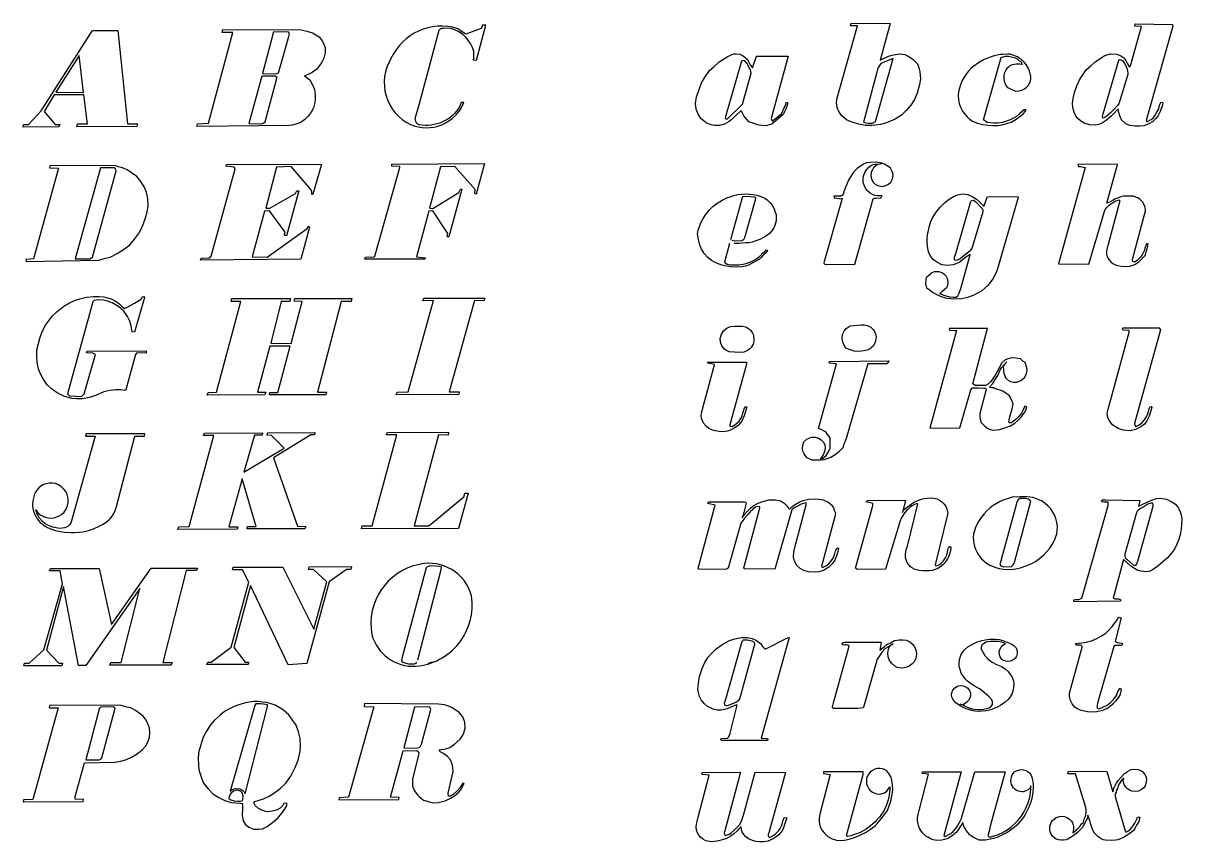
# Model space of a CAD drawing. Header units: millimetres. Extents: x 184 to 284, y 147 to 201.
# Drawn here: x 184.05 to 225.9, y 169.55 to 199.1 of the extents above; entities that cross this region are included whole.
import ezdxf

# ---------------------------------------------------------------- set-up
doc = ezdxf.new("R2010")
doc.units = ezdxf.units.MM
doc.layers.add('LETTERE', color=7, linetype='Continuous')

msp = doc.modelspace()

# ---------------------------------------------------------------- linework, layer by layer
at = {"layer": 'LETTERE'}
for points in [[(186.566, 198.844), (187.469, 198.835), (187.813, 195.467), (188.173, 195.465), (188.151, 195.37), (185.992, 195.359), (186.015, 195.466), (186.368, 195.468), (186.245, 196.519), (185.17, 196.52), (184.809, 195.921), (185.209, 195.449), (185.37, 195.448), (185.34, 195.357), (184.048, 195.355), (184.057, 195.446), (184.236, 195.449), (184.698, 195.94), (186.548, 198.843)], [(191.264, 198.877), (194.095, 198.864), (194.301, 198.817), (194.499, 198.75), (194.621, 198.685), (194.737, 198.606), (194.854, 198.472), (194.897, 198.381), (194.954, 198.209), (194.962, 198.034), (194.911, 197.835), (194.841, 197.696), (194.758, 197.572), (194.658, 197.449), (194.487, 197.329), (194.343, 197.246), (194.215, 197.201), (194.29, 197.146), (194.398, 197.054), (194.497, 196.873), (194.574, 196.706), (194.599, 196.515), (194.599, 196.339), (194.575, 196.189), (194.531, 196.047), (194.457, 195.896), (194.343, 195.751), (194.217, 195.624), (194.136, 195.568), (194.079, 195.514), (193.897, 195.461), (193.771, 195.427), (193.652, 195.408), (190.32, 195.375), (190.348, 195.474), (190.74, 195.49), (191.617, 198.768), (191.235, 198.77), (191.264, 198.877)], [(198.357, 195.436), (198.27, 195.48), (198.234, 195.552), (198.214, 195.668), (198.364, 196.2), (199.075, 198.857), (199.131, 198.912), (199.228, 198.921)], [(213.962, 199.102), (215.372, 199.091), (215.011, 197.763), (215.15, 197.837), (215.342, 197.925), (215.492, 197.965), (215.707, 197.992), (215.901, 197.975), (216.016, 197.91), (216.184, 197.809), (216.358, 197.633), (216.411, 197.45), (216.444, 197.343), (216.459, 197.094), (216.425, 196.891), (216.337, 196.578), (216.242, 196.343), (216.11, 196.147), (215.942, 195.946), (215.775, 195.787), (215.552, 195.639), (215.232, 195.5), (215.014, 195.442), (214.71, 195.406), (214.474, 195.412), (214.233, 195.461), (213.987, 195.533), (213.785, 195.619), (213.606, 195.773), (213.502, 195.936), (213.457, 196.06), (213.432, 196.231), (213.445, 196.362), (214.19, 199.005)], [(214.19, 199.005), (213.929, 199.008), (213.963, 199.104)], [(224.205, 199.001), (224.22, 199.082), (225.57, 199.057), (225.572, 198.994), (224.616, 195.586), (224.663, 195.555), (224.79, 195.626), (224.872, 195.673), (224.945, 195.778), (224.992, 195.871), (225.071, 196.007), (225.091, 196.145), (225.129, 196.213), (225.142, 196.257), (225.212, 196.234), (225.207, 196.147), (225.12, 195.92), (225.034, 195.748), (224.963, 195.66), (224.838, 195.543), (224.708, 195.467), (224.529, 195.403), (224.388, 195.381), (224.22, 195.38), (224.028, 195.415), (223.874, 195.474), (223.727, 195.619), (223.659, 195.756), (223.615, 195.92), (223.597, 195.994), (223.573, 195.984), (223.446, 195.846), (223.346, 195.744), (223.178, 195.602), (223.069, 195.526), (222.937, 195.458), (222.801, 195.425), (222.565, 195.43), (222.372, 195.495), (222.241, 195.578), (222.146, 195.666), (222.073, 195.745), (222.012, 195.894), (221.969, 196.061), (221.952, 196.22), (221.975, 196.386), (222.023, 196.603), (222.107, 196.837), (222.21, 197.056), (222.324, 197.238), (222.45, 197.422), (222.623, 197.58), (222.758, 197.693), (222.915, 197.803), (223.125, 197.931), (223.322, 197.993), (223.55, 197.991), (223.698, 197.924), (223.803, 197.848), (223.88, 197.755), (223.937, 197.638), (224.011, 197.51), (224.053, 197.56), (224.444, 198.986), (224.205, 199.001), (224.205, 199.001)], [(193.085, 198.786), (192.699, 197.282), (193.199, 197.28), (193.243, 197.295), (193.268, 197.315), (193.663, 198.71), (193.644, 198.765), (193.612, 198.786), (193.09, 198.785)], [(210.536, 197.909), (211.684, 197.911), (211.073, 195.666), (211.106, 195.563), (211.446, 195.833), (211.599, 196.177), (211.608, 196.238), (211.655, 196.238), (211.662, 196.179), (211.599, 195.999), (211.501, 195.801), (211.096, 195.453), (211.055, 195.45), (210.876, 195.402), (210.617, 195.416), (210.261, 195.546), (210.077, 195.759), (209.989, 195.952), (209.779, 195.753), (209.671, 195.65), (209.555, 195.55), (209.386, 195.459), (209.206, 195.414), (209.024, 195.411), (208.9, 195.434), (208.726, 195.505), (208.54, 195.649), (208.426, 195.814), (208.358, 195.999), (208.332, 196.2), (208.375, 196.44), (208.451, 196.679), (208.555, 196.951), (208.682, 197.172), (208.842, 197.396), (208.999, 197.533), (209.191, 197.704), (209.476, 197.885), (209.6, 197.953), (209.715, 198.001), (209.809, 197.994), (209.937, 197.984), (210.033, 197.937), (210.113, 197.873), (210.197, 197.807), (210.255, 197.724), (210.315, 197.596), (210.388, 197.487), (210.536, 197.909)], [(220.134, 197.608), (220.131, 197.61), (220.054, 197.623), (219.92, 197.626), (219.847, 197.617), (219.77, 197.6), (219.687, 197.565), (219.637, 197.521), (219.584, 197.47), (219.553, 197.428), (219.516, 197.362), (219.487, 197.285), (219.471, 197.21), (219.467, 197.121), (219.482, 197.013), (219.504, 196.946), (219.55, 196.858), (219.608, 196.785), (219.692, 196.741), (219.79, 196.694), (219.9, 196.655), (220.011, 196.657), (220.119, 196.69), (220.225, 196.728), (220.288, 196.79), (220.35, 196.853), (220.403, 196.937), (220.431, 197.017), (220.443, 197.107), (220.443, 197.194), (220.424, 197.278), (220.394, 197.375), (220.361, 197.472), (220.277, 197.607), (220.204, 197.691), (220.126, 197.78), (220.044, 197.829), (219.962, 197.886), (219.829, 197.935), (219.707, 197.986), (219.605, 197.987), (219.44, 197.977), (219.352, 197.97), (219.228, 197.949), (219.123, 197.924), (219.011, 197.89), (218.88, 197.842), (218.739, 197.777), (218.619, 197.711), (218.519, 197.647), (218.385, 197.554), (218.284, 197.47), (218.187, 197.357), (218.109, 197.261), (218.035, 197.15), (217.96, 197.011), (217.903, 196.873), (217.866, 196.755), (217.836, 196.621), (217.823, 196.488), (217.841, 196.349), (217.865, 196.208), (217.909, 196.073), (217.984, 195.924), (218.058, 195.818), (218.146, 195.721), (218.236, 195.643), (218.368, 195.558), (218.527, 195.488), (218.717, 195.442), (218.899, 195.42), (219.06, 195.407), (219.255, 195.414), (219.401, 195.434), (219.581, 195.478), (219.735, 195.533), (219.915, 195.638), (220.082, 195.756), (220.182, 195.845), (220.243, 195.916), (220.281, 195.975), (220.209, 195.98), (220.131, 195.91), (220.044, 195.827), (219.929, 195.737), (219.842, 195.681), (219.705, 195.61), (219.538, 195.549), (219.41, 195.518), (219.327, 195.505), (219.241, 195.496), (219.124, 195.494), (218.984, 195.505), (218.87, 195.517), (218.74, 195.618), (219.382, 197.861), (219.451, 197.888), (219.517, 197.918), (219.645, 197.909), (219.738, 197.892)], [(185.227, 196.61), (186.232, 196.607), (186.073, 197.935), (185.227, 196.61)], [(200.303, 197.776), (200.325, 197.827)], [(209.998, 197.733), (209.411, 195.681), (209.433, 195.65), (209.483, 195.638), (210.034, 196.176), (210.341, 197.298), (210.317, 197.418), (210.267, 197.511), (210.197, 197.651), (210.118, 197.739), (210.065, 197.762), (209.998, 197.733)], [(215.475, 197.832), (215.029, 197.645), (214.918, 197.48), (214.886, 197.334), (214.407, 195.526), (214.488, 195.505), (214.585, 195.497), (214.726, 195.492), (214.84, 195.552), (215.475, 197.832)], [(219.738, 197.892), (219.853, 197.86), (219.955, 197.812), (220.016, 197.754), (220.089, 197.716), (220.12, 197.643), (220.134, 197.608)], [(223.62, 197.759), (223.652, 197.794), (223.755, 197.759), (223.822, 197.678), (223.867, 197.586), (223.932, 197.449), (223.942, 197.372), (223.95, 197.299), (223.952, 197.245), (223.631, 196.187), (223.578, 196.127), (223.45, 195.991), (223.314, 195.857), (223.151, 195.712), (223.054, 195.675), (223.031, 195.734), (223.057, 195.829), (223.621, 197.763)], [(192.675, 197.191), (192.202, 195.482), (192.61, 195.472), (192.71, 195.486), (192.792, 195.541), (193.2, 197.069), (193.214, 197.156), (193.151, 197.193), (192.69, 197.191)], [(215.054, 194.036), (215.011, 194.015), (214.933, 194.002), (214.926, 194.002), (214.858, 193.97), (214.77, 193.885), (214.724, 193.814), (214.685, 193.722), (214.669, 193.587), (214.689, 193.486), (214.746, 193.376), (214.84, 193.285), (214.955, 193.229), (215.082, 193.213), (215.215, 193.24), (215.312, 193.295), (215.387, 193.369), (215.447, 193.481), (215.473, 193.6), (215.459, 193.693), (215.43, 193.776), (215.373, 193.865), (215.28, 193.945), (215.166, 194.014), (215.067, 194.046), (214.926, 194.079), (214.819, 194.089), (214.65, 194.078), (214.512, 194.061), (214.408, 194.008), (214.3, 193.945), (214.17, 193.86), (214.043, 193.72), (213.935, 193.558), (213.864, 193.431), (213.799, 193.297), (213.738, 193.153), (213.689, 193.009), (213.668, 192.926), (213.635, 192.885), (213.596, 192.862), (213.336, 192.855), (213.349, 192.798), (213.616, 192.766)], [(214.095, 190.401), (214.747, 192.759), (214.786, 192.788), (214.879, 192.789), (215.031, 192.803), (215.077, 192.877), (215.004, 192.87), (214.892, 192.872), (214.818, 192.886), (214.732, 192.916), (214.647, 192.964), (214.563, 193.034), (214.521, 193.08), (214.472, 193.151), (214.422, 193.252), (214.394, 193.353), (214.387, 193.475), (214.394, 193.546), (214.423, 193.652), (214.466, 193.741), (214.517, 193.812), (214.573, 193.884), (214.663, 193.963), (214.754, 194.004), (214.826, 194.019), (214.868, 194.01), (214.9, 193.989)], [(222.543, 190.409), (223.124, 192.355), (223.193, 192.448), (223.295, 192.548), (223.398, 192.623), (223.491, 192.674), (223.605, 192.719), (223.621, 192.724), (223.667, 192.689), (223.236, 191.108), (223.203, 190.995), (223.183, 190.862), (223.182, 190.762), (223.205, 190.672), (223.26, 190.571), (223.353, 190.471), (223.41, 190.429), (223.504, 190.382), (223.58, 190.352), (223.71, 190.331), (223.916, 190.324), (224.021, 190.329), (224.202, 190.395), (224.346, 190.485), (224.479, 190.614), (224.577, 190.718), (224.616, 190.848), (224.652, 190.962), (224.675, 191.064), (224.687, 191.133), (224.63, 191.14), (224.563, 190.985), (224.537, 190.884), (224.486, 190.768), (224.423, 190.672), (224.355, 190.597), (224.286, 190.538), (224.198, 190.48), (224.161, 190.486), (224.134, 190.505), (224.115, 190.558), (224.132, 190.615), (224.591, 192.323), (224.588, 192.383), (224.566, 192.485), (224.532, 192.568), (224.488, 192.639), (224.396, 192.738), (224.319, 192.797), (224.24, 192.828), (224.159, 192.859), (224.083, 192.859), (223.984, 192.859), (223.893, 192.859), (223.794, 192.859), (223.702, 192.836), (223.6, 192.801), (223.477, 192.747), (223.419, 192.717), (223.314, 192.654), (223.197, 192.604), (223.578, 194.007), (222.166, 194.012), (222.151, 193.976), (222.175, 193.932), (222.24, 193.927), (222.411, 193.899), (221.446, 190.419), (222.543, 190.409)], [(209.565, 191.15), (209.383, 190.475), (209.483, 190.408), (209.605, 190.378), (209.754, 190.374), (209.903, 190.379), (210.052, 190.399), (210.202, 190.438), (210.362, 190.5), (210.537, 190.597), (210.659, 190.692), (210.772, 190.807), (210.865, 190.885), (210.884, 190.919), (210.931, 190.897), (210.906, 190.841), (210.785, 190.726), (210.708, 190.649), (210.642, 190.586), (210.518, 190.51), (210.353, 190.422), (210.244, 190.372), (210.138, 190.332), (209.993, 190.308), (209.811, 190.295), (209.617, 190.303), (209.393, 190.34), (209.244, 190.381), (209.05, 190.459), (208.91, 190.539), (208.778, 190.644), (208.649, 190.786), (208.549, 190.945), (208.487, 191.09), (208.439, 191.288), (208.411, 191.493), (208.432, 191.628), (208.475, 191.759), (208.532, 191.897), (208.61, 192.047), (208.702, 192.189), (208.855, 192.375), (208.965, 192.482), (209.108, 192.598), (209.296, 192.718), (209.468, 192.802), (209.584, 192.838), (209.725, 192.881), (209.859, 192.921), (210.001, 192.935), (210.155, 192.937), (210.264, 192.936), (210.413, 192.92), (210.554, 192.891), (210.7, 192.845), (210.836, 192.785), (210.921, 192.727), (211.023, 192.631), (211.099, 192.536), (211.176, 192.399), (211.206, 192.322), (211.249, 192.182), (211.252, 192.088), (211.251, 191.969), (211.202, 191.805), (211.169, 191.709), (211.096, 191.605), (211.011, 191.508), (210.858, 191.407), (210.789, 191.36), (210.663, 191.297), (210.519, 191.241), (210.38, 191.203), (210.271, 191.172), (210.148, 191.174), (210.017, 191.16), (209.898, 191.152), (209.731, 191.147)], [(209.608, 191.296), (210.028, 192.806), (210.061, 192.85), (210.104, 192.863), (210.321, 192.851), (210.463, 192.831), (210.497, 192.782), (210.496, 192.711), (210.105, 191.355), (210.072, 191.283), (210.012, 191.244), (209.748, 191.228), (209.662, 191.252)], [(213.582, 192.773), (213.633, 192.773), (212.967, 190.453), (212.986, 190.415), (213.042, 190.387), (214.095, 190.401)], [(218.878, 192.84), (219.984, 192.841), (219.989, 192.815), (219.247, 190.238), (219.183, 190.073), (219.076, 189.868), (218.906, 189.644), (218.674, 189.438), (218.394, 189.283), (218.163, 189.199), (217.949, 189.148), (217.707, 189.135), (217.414, 189.169), (217.18, 189.238), (216.918, 189.368), (216.697, 189.536), (216.661, 189.697), (216.669, 189.835), (216.685, 189.928), (216.759, 190.012), (216.86, 190.091), (216.968, 190.134), (217.114, 190.143), (217.242, 190.108), (217.368, 190.001), (217.429, 189.889), (217.453, 189.754), (217.433, 189.626), (217.397, 189.544), (217.303, 189.459), (217.238, 189.402), (217.182, 189.36), (217.153, 189.342), (217.306, 189.284), (217.514, 189.229), (217.651, 189.214), (217.748, 189.217), (217.813, 189.259), (217.858, 189.355), (217.918, 189.522), (218.253, 190.744), (218.256, 190.751), (218.068, 190.629), (217.889, 190.479), (217.654, 190.385), (217.43, 190.357), (217.237, 190.379), (217.076, 190.458), (216.933, 190.565), (216.824, 190.693), (216.748, 190.844), (216.718, 191.039), (216.706, 191.2), (216.705, 191.379), (216.734, 191.565), (216.771, 191.744), (216.829, 191.915), (216.901, 192.07), (217.028, 192.275), (217.172, 192.457), (217.33, 192.617), (217.5, 192.753), (217.675, 192.863), (217.8, 192.91), (217.983, 192.939), (218.171, 192.924), (218.35, 192.837), (218.489, 192.745), (218.595, 192.657), (218.707, 192.542), (218.746, 192.487), (218.884, 192.85)], [(218.333, 191.005), (218.255, 190.881), (218.091, 190.754), (217.971, 190.661), (217.879, 190.589), (217.781, 190.549), (217.743, 190.534), (217.694, 190.565), (217.691, 190.65), (217.739, 190.794), (218.265, 192.632), (218.307, 192.696), (218.375, 192.713), (218.462, 192.65), (218.685, 192.416), (218.715, 192.355), (218.715, 192.294), (218.333, 191.005)], [(191.584, 189.161), (193.706, 189.159), (193.682, 189.055), (193.368, 189.054), (192.992, 187.55), (193.728, 187.542), (194.13, 189.061), (193.835, 189.063), (193.857, 189.167), (195.926, 189.158), (195.899, 189.06), (195.54, 189.061), (194.678, 185.779), (195, 185.779), (194.979, 185.686), (192.946, 185.681), (192.959, 185.774), (193.246, 185.773), (193.697, 187.446), (192.961, 187.439), (192.512, 185.777), (192.809, 185.78), (192.775, 185.683), (190.699, 185.676), (190.725, 185.769), (191.031, 185.777), (191.912, 189.053), (191.567, 189.053), (191.584, 189.161)], [(198.519, 189.177), (200.719, 189.178), (200.691, 189.083), (200.347, 189.094), (199.432, 185.79), (199.796, 185.79), (199.785, 185.702), (197.528, 185.69), (197.557, 185.782), (197.95, 185.795), (198.876, 189.086), (198.488, 189.083), (198.519, 189.177)], [(209.387, 187.332), (209.289, 187.456), (209.24, 187.591), (209.231, 187.72), (209.269, 187.874), (209.353, 188.005), (209.463, 188.095), (209.597, 188.15), (209.762, 188.16), (209.882, 188.16), (210.024, 188.16), (210.15, 188.135), (210.254, 188.078), (210.334, 188.003), (210.393, 187.917), (210.428, 187.834), (210.448, 187.679), (210.441, 187.61), (210.412, 187.51), (210.347, 187.4), (210.301, 187.349), (210.215, 187.284), (210.085, 187.231), (209.862, 187.217), (209.748, 187.224), (209.554, 187.234), (209.433, 187.295), (209.387, 187.332)], [(214.424, 187.27), (214.209, 187.256), (214.062, 187.268), (213.916, 187.307), (213.763, 187.366), (213.706, 187.484), (213.658, 187.587), (213.634, 187.748), (213.65, 187.86), (213.708, 187.99), (213.778, 188.076), (213.92, 188.181), (214.058, 188.188), (214.172, 188.201), (214.303, 188.209), (214.426, 188.21), (214.547, 188.184), (214.671, 188.123), (214.755, 188.039), (214.812, 187.946), (214.843, 187.855), (214.856, 187.765), (214.839, 187.621), (214.805, 187.532), (214.76, 187.459), (214.71, 187.402), (214.668, 187.366), (214.574, 187.31), (214.424, 187.27)], [(219.578, 186.875), (219.534, 186.824), (219.456, 186.733), (219.451, 186.683), (219.455, 186.632), (219.461, 186.547), (219.467, 186.472), (219.51, 186.374), (219.531, 186.295), (219.642, 186.2), (219.717, 186.173), (219.821, 186.147), (219.94, 186.148), (220.092, 186.2), (220.218, 186.309), (220.289, 186.438), (220.31, 186.604), (220.281, 186.732), (220.239, 186.85), (220.164, 186.902), (220.072, 186.99), (219.916, 187.012), (219.735, 187.021), (219.662, 186.993), (219.553, 186.961), (219.507, 186.936), (219.401, 186.839), (219.289, 186.642), (219.146, 186.377), (219.001, 186.163), (218.886, 186.055), (218.808, 186.027), (218.436, 186.026), (218.35, 186.079), (218.859, 188.001), (218.884, 188.083), (217.5, 188.08), (217.516, 188.021), (217.706, 188.006), (217.767, 188.004), (216.804, 184.48), (217.888, 184.492)], [(223.767, 188.1), (225.084, 188.108), (225.126, 188.036), (224.195, 184.653), (224.207, 184.595), (224.243, 184.548), (224.358, 184.599), (224.464, 184.688), (224.555, 184.779), (224.621, 184.893), (224.685, 185.033), (224.708, 185.14), (224.748, 185.257), (224.795, 185.264), (224.819, 185.224), (224.771, 185.066), (224.717, 184.91), (224.642, 184.743), (224.549, 184.632), (224.424, 184.529), (224.23, 184.432), (224.034, 184.391), (223.799, 184.404), (223.624, 184.461), (223.502, 184.528), (223.401, 184.605), (223.296, 184.72), (223.234, 184.85), (223.211, 185.022), (223.239, 185.167), (223.299, 185.384), (224.003, 187.945), (223.999, 188.014), (223.789, 188.015), (223.766, 188.033), (223.756, 188.076), (223.767, 188.1)], [(208.777, 186.867), (210.174, 186.868), (210.179, 186.789), (209.573, 184.601), (209.58, 184.571), (209.593, 184.549), (209.654, 184.544), (209.761, 184.604), (209.91, 184.74), (210.007, 184.892), (210.049, 185.027), (210.096, 185.184), (210.132, 185.266), (210.185, 185.248), (210.097, 184.924), (210.008, 184.73), (209.89, 184.588), (209.758, 184.491), (209.597, 184.411), (209.486, 184.378), (209.309, 184.355), (209.188, 184.362), (209.061, 184.383), (208.929, 184.418), (208.82, 184.474), (208.718, 184.556), (208.629, 184.668), (208.567, 184.802), (208.542, 184.91), (208.546, 185.041), (209.019, 186.765), (209.003, 186.798), (208.838, 186.811), (208.775, 186.827), (208.785, 186.883)], [(212.976, 183.344), (212.86, 183.329), (212.756, 183.329), (212.645, 183.329), (212.55, 183.329), (212.461, 183.364), (212.364, 183.411), (212.298, 183.492), (212.256, 183.55), (212.213, 183.656), (212.2, 183.736), (212.216, 183.873), (212.253, 183.989), (212.36, 184.081), (212.465, 184.139), (212.525, 184.156), (212.654, 184.162), (212.776, 184.126), (212.877, 184.062), (212.958, 183.976), (213.011, 183.873), (213.022, 183.78), (213, 183.624), (212.952, 183.516), (212.885, 183.428), (212.842, 183.372), (212.87, 183.347), (213.052, 183.5), (213.141, 183.63), (213.203, 183.763), (213.205, 183.857), (213.197, 183.994), (213.194, 184.133), (213.098, 184.259), (213.038, 184.352), (212.955, 184.386), (212.875, 184.433), (212.779, 184.474), (213.427, 186.806), (213.177, 186.831), (213.147, 186.848), (213.183, 186.894)], [(213.183, 186.894), (215.321, 186.915), (215.278, 186.829), (215.25, 186.805), (214.562, 186.806), (213.781, 184.105), (213.735, 183.974), (213.68, 183.88), (213.651, 183.778), (213.511, 183.626), (213.425, 183.551), (213.345, 183.494), (213.221, 183.426), (213.115, 183.382), (212.976, 183.344)], [(219.124, 185.941), (219.039, 185.938), (218.961, 185.967), (219.069, 186.086), (219.169, 186.246), (219.267, 186.41), (219.326, 186.563), (219.393, 186.665), (219.574, 186.87)], [(217.888, 184.492), (218.28, 185.863), (218.336, 185.933), (218.558, 185.933), (218.748, 185.921), (218.816, 185.924), (218.833, 185.881), (218.603, 185.01), (218.606, 184.885), (218.622, 184.809), (218.657, 184.686), (218.711, 184.63), (218.785, 184.549), (218.853, 184.497), (218.968, 184.44), (219.117, 184.409), (219.323, 184.433), (219.51, 184.491), (219.709, 184.572), (219.867, 184.662), (219.98, 184.755), (220.107, 184.893), (220.22, 185.049), (220.25, 185.098), (220.299, 185.258), (220.236, 185.275), (220.173, 185.142), (220.105, 185.022), (220.001, 184.89), (219.913, 184.805), (219.807, 184.721), (219.747, 184.678), (219.665, 184.671), (219.649, 184.707), (219.68, 184.842), (219.728, 185.006), (219.777, 185.18), (219.809, 185.356), (219.763, 185.478), (219.712, 185.588), (219.66, 185.662), (219.561, 185.739), (219.434, 185.814), (219.335, 185.853), (219.24, 185.879), (219.09, 185.941), (219.059, 185.947)], [(184.568, 181.436), (184.666, 181.357), (184.787, 181.291), (184.889, 181.256), (185.03, 181.238), (185.162, 181.245), (185.323, 181.304), (185.43, 181.36), (185.53, 181.45), (185.604, 181.553), (185.651, 181.69), (185.673, 181.804), (185.672, 181.941), (185.638, 182.084), (185.587, 182.191), (185.508, 182.296), (185.417, 182.377), (185.302, 182.444), (185.217, 182.49), (185.112, 182.496), (184.989, 182.497), (184.88, 182.477), (184.788, 182.445), (184.692, 182.392), (184.614, 182.33), (184.537, 182.245), (184.493, 182.176), (184.458, 182.096), (184.431, 181.998), (184.407, 181.902), (184.389, 181.762), (184.391, 181.673), (184.4, 181.595), (184.425, 181.483), (184.451, 181.408), (184.5, 181.301), (184.554, 181.213), (184.605, 181.146), (184.665, 181.081), (184.742, 181.014), (184.808, 180.966), (184.927, 180.893), (185.071, 180.834), (185.215, 180.791), (185.387, 180.749), (185.546, 180.722), (185.759, 180.711), (185.903, 180.713), (186.068, 180.725), (186.204, 180.743), (186.328, 180.766), (186.406, 180.783), (186.588, 180.846), (186.798, 180.943), (186.934, 181.018), (187.053, 181.097), (187.163, 181.184), (187.232, 181.258), (187.313, 181.381), (187.376, 181.513), (187.423, 181.659), (188.083, 184.199), (188.428, 184.196), (188.449, 184.282), (186.327, 184.279), (186.298, 184.193), (186.646, 184.195), (185.773, 181.049), (185.727, 180.989), (185.665, 180.937), (185.612, 180.907), (185.541, 180.881), (185.456, 180.869), (185.364, 180.865), (185.244, 180.884), (185.117, 180.908), (184.964, 180.964), (184.834, 181.041), (184.747, 181.115), (184.638, 181.231), (184.555, 181.385), (184.505, 181.53), (184.573, 181.428)], [(190.595, 184.303), (192.693, 184.312), (192.679, 184.226), (192.401, 184.224), (192.025, 182.888), (193.478, 183.766), (193.014, 184.22), (192.858, 184.227), (192.875, 184.314), (194.585, 184.331), (194.569, 184.239), (194.443, 184.238), (193.085, 183.411), (193.954, 180.942), (194.263, 180.931), (194.228, 180.845), (192.136, 180.842), (192.149, 180.932), (192.467, 180.936), (191.955, 182.657), (191.482, 180.925), (191.806, 180.919), (191.783, 180.84), (189.633, 180.826), (189.669, 180.914), (189.669, 180.914), (190.043, 180.927), (190.941, 184.218), (190.566, 184.218), (190.595, 184.303)], [(197.203, 184.33), (199.414, 184.333), (199.395, 184.235), (199.051, 184.237), (198.171, 180.958), (198.701, 180.951), (199.968, 181.999), (200.001, 182.134), (200.12, 182.132), (199.777, 180.859), (196.266, 180.845), (196.289, 180.951), (196.653, 180.952), (197.542, 184.24), (197.162, 184.236), (197.203, 184.33)], [(209.042, 181.701), (208.777, 181.761), (208.789, 181.799), (208.81, 181.82), (208.896, 181.822), (210.109, 181.821), (210.15, 181.809), (210.164, 181.778), (210.082, 181.432), (210.016, 181.243), (210.108, 181.37), (210.196, 181.474), (210.336, 181.607), (210.446, 181.69), (210.593, 181.778), (210.767, 181.836), (210.993, 181.891), (211.23, 181.899), (211.4, 181.86), (211.528, 181.784), (211.62, 181.692), (211.694, 181.599), (211.727, 181.559), (211.815, 181.639), (211.94, 181.732), (212.077, 181.81), (212.227, 181.872), (212.425, 181.917), (212.616, 181.932), (212.778, 181.924), (212.941, 181.895), (213.126, 181.812), (213.237, 181.722), (213.323, 181.606), (213.345, 181.519), (213.397, 181.429), (213.366, 181.292), (212.882, 179.485), (212.926, 179.448), (213.069, 179.518), (213.153, 179.59), (213.25, 179.705), (213.305, 179.794), (213.365, 179.94), (213.388, 180.038), (213.418, 180.114), (213.463, 180.156), (213.496, 180.151), (213.449, 179.932), (213.369, 179.719), (213.277, 179.586), (213.149, 179.465), (212.956, 179.348), (212.791, 179.293), (212.622, 179.283), (212.421, 179.291), (212.252, 179.343), (212.11, 179.418), (212.004, 179.51), (211.908, 179.675), (211.879, 179.837), (211.884, 180.008), (211.941, 180.227), (212.34, 181.758), (212.306, 181.787), (212.156, 181.738), (211.998, 181.659), (211.89, 181.588), (211.819, 181.53), (211.204, 179.396), (210.097, 179.401), (210.078, 179.435), (210.653, 181.602), (210.653, 181.637), (210.582, 181.655), (210.5, 181.629), (210.407, 181.546), (210.31, 181.458), (210.233, 181.379), (210.107, 181.238), (210.051, 181.166), (209.969, 181.053), (209.518, 179.43), (209.451, 179.391), (209.375, 179.374), (208.45, 179.393), (208.426, 179.428)], [(208.426, 179.428), (209.042, 181.701)], [(214.539, 181.87), (215.925, 181.885), (215.811, 181.44), (215.852, 181.53), (215.935, 181.595), (215.993, 181.648), (216.122, 181.742), (216.25, 181.819), (216.34, 181.861), (216.423, 181.893), (216.536, 181.929), (216.706, 181.952), (216.827, 181.969), (216.949, 181.96), (217.059, 181.934), (217.151, 181.886), (217.233, 181.828), (217.308, 181.755), (217.374, 181.662), (217.419, 181.555), (217.454, 181.415), (216.99, 179.551), (217.022, 179.514), (217.082, 179.523), (217.145, 179.561), (217.199, 179.602), (217.277, 179.678), (217.315, 179.725), (217.365, 179.803), (217.399, 179.873), (217.428, 179.954), (217.441, 180.009), (217.453, 180.097), (217.478, 180.148), (217.519, 180.21), (217.551, 180.204), (217.556, 180.149), (217.547, 180.066), (217.528, 179.986), (217.5, 179.898), (217.475, 179.833), (217.441, 179.764), (217.393, 179.687), (217.323, 179.599), (217.266, 179.542), (217.193, 179.483), (217.107, 179.429), (217.02, 179.388), (216.962, 179.367), (216.883, 179.345), (216.763, 179.332), (216.552, 179.327), (216.411, 179.343), (216.256, 179.385), (216.174, 179.427), (216.106, 179.477), (216.048, 179.535), (215.982, 179.629), (215.94, 179.725), (215.919, 179.81), (215.923, 179.934), (215.937, 180.016), (215.959, 180.133), (215.99, 180.216), (216.371, 181.75), (216.306, 181.751), (216.244, 181.725), (216.164, 181.676), (216.106, 181.636), (216.027, 181.571), (215.97, 181.517), (215.898, 181.436), (215.845, 181.365), (215.765, 181.231), (215.724, 181.14), (215.198, 179.388), (214.186, 179.379), (214.115, 179.43), (214.725, 181.641), (214.738, 181.692), (214.736, 181.75), (214.718, 181.78), (214.539, 181.806), (214.502, 181.823), (214.542, 181.872)], [(218.38, 180.656), (218.368, 180.553), (218.376, 180.401), (218.404, 180.264), (218.446, 180.119), (218.519, 179.973), (218.581, 179.875), (218.671, 179.76), (218.759, 179.679), (218.847, 179.614), (218.997, 179.526), (219.183, 179.449), (219.308, 179.415), (219.46, 179.389), (219.621, 179.381), (219.792, 179.394), (219.901, 179.408), (220.109, 179.453), (220.306, 179.518), (220.481, 179.598), (220.614, 179.673), (220.764, 179.777), (220.912, 179.904), (221.029, 180.024), (221.133, 180.152), (221.241, 180.314), (221.332, 180.494), (221.383, 180.662), (221.402, 180.779), (221.406, 180.946), (221.392, 181.076), (221.356, 181.219), (221.301, 181.354), (221.248, 181.452), (221.169, 181.565), (221.063, 181.682), (220.965, 181.766), (220.83, 181.855), (220.654, 181.935), (220.515, 181.977), (220.301, 181.999), (220.155, 182.005), (220.047, 182.005), (219.777, 181.992), (219.611, 181.936), (219.505, 181.904), (219.337, 181.831), (219.194, 181.755), (219.056, 181.665), (218.964, 181.591), (218.858, 181.493), (218.761, 181.39), (218.658, 181.262), (218.559, 181.114), (218.475, 180.96), (218.434, 180.86), (218.38, 180.656)], [(219.92, 181.719), (219.326, 179.558), (219.367, 179.516), (219.404, 179.494), (219.475, 179.479), (219.745, 179.491), (219.802, 179.539), (219.833, 179.589), (219.865, 179.679), (220.446, 181.841), (220.41, 181.885), (220.348, 181.923), (220.252, 181.943), (220.117, 181.941), (220.047, 181.941), (219.991, 181.898), (219.952, 181.843), (219.92, 181.719)], [(222.296, 178.344), (223.237, 181.695)], [(223.237, 181.695), (223.244, 181.764), (223.245, 181.811), (223.087, 181.808), (223.016, 181.823), (223.004, 181.856), (223.04, 181.89), (223.158, 181.892), (224.383, 181.874), (224.339, 181.666), (224.493, 181.735), (224.673, 181.824), (224.782, 181.875), (224.989, 181.938), (225.133, 181.957), (225.353, 181.915), (225.523, 181.839), (225.668, 181.735), (225.778, 181.597), (225.845, 181.463), (225.881, 181.352), (225.902, 181.193), (225.894, 181.004), (225.878, 180.846), (225.843, 180.636), (225.782, 180.441), (225.725, 180.291), (225.634, 180.118), (225.53, 179.971), (225.381, 179.802), (225.211, 179.652), (225.032, 179.5), (224.88, 179.396), (224.768, 179.319), (224.6, 179.301), (224.437, 179.314), (224.311, 179.348), (224.194, 179.41), (224.066, 179.499), (223.922, 179.622), (223.8, 179.744)], [(224.248, 181.388), (223.844, 179.935), (223.841, 179.854), (223.861, 179.805), (223.916, 179.751), (224.143, 179.545), (224.21, 179.527), (224.271, 179.556), (224.31, 179.676), (224.863, 181.67), (224.863, 181.709), (224.838, 181.771), (224.781, 181.775), (224.671, 181.74), (224.524, 181.648), (224.433, 181.596), (224.332, 181.539), (224.291, 181.488), (224.248, 181.388)], [(223.8, 179.744), (223.417, 178.343), (223.49, 178.321), (223.62, 178.315), (223.695, 178.285), (223.666, 178.234), (222.013, 178.215), (221.996, 178.24), (222.004, 178.281), (222.061, 178.298), (222.185, 178.302), (222.296, 178.344)], [(185.033, 179.416), (186.794, 179.41), (187.244, 177.389), (188.667, 179.427), (190.341, 179.429), (190.309, 179.347), (189.938, 179.342), (189.089, 176.024), (189.426, 176.022), (189.393, 175.931), (187.173, 175.928), (187.216, 176.024), (187.583, 176.026), (188.263, 178.689), (186.316, 175.918), (186.041, 175.917), (185.501, 178.761), (184.887, 176.466), (185.34, 176.003), (185.464, 176), (185.442, 175.901), (184.068, 175.897), (184.098, 175.999), (184.263, 175.998), (184.795, 176.477), (185.466, 178.865), (185.382, 179.328), (184.998, 179.328), (185.033, 179.416)], [(191.638, 179.467), (193.429, 179.46), (194.553, 177.22), (195.015, 178.933), (194.533, 179.378), (194.357, 179.382), (194.381, 179.476), (195.905, 179.483), (195.89, 179.384), (195.731, 179.385), (195.107, 178.932), (194.297, 175.981), (193.624, 175.942), (192.266, 178.806), (191.66, 176.569), (192.073, 176.038), (192.19, 176.037), (192.174, 175.952), (190.682, 175.947), (190.714, 176.037), (190.842, 176.037), (191.56, 176.581), (192.2, 178.928), (191.976, 179.369), (191.612, 179.368), (191.638, 179.467)], [(198.308, 176.118), (199.151, 179.378), (199.159, 179.465), (199.095, 179.484), (198.935, 179.498), (198.759, 179.508), (198.64, 179.476), (198.605, 179.438), (197.724, 176.162), (197.714, 176.086), (197.75, 176.028), (197.968, 175.977), (198.183, 175.974), (198.243, 175.998), (198.272, 176.039)], [(221.849, 174.914), (222.3, 176.573), (222.294, 176.63), (222.239, 176.642), (222.098, 176.647), (222.067, 176.707), (222.161, 176.725), (222.287, 176.734), (222.456, 176.761), (222.634, 176.809), (222.838, 176.889), (223.004, 176.982), (223.152, 177.082), (223.255, 177.18), (223.384, 177.321), (223.467, 177.424), (223.562, 177.56), (223.631, 177.658), (223.712, 177.633), (223.494, 176.779), (223.57, 176.739), (223.635, 176.73), (223.747, 176.718), (223.761, 176.683), (223.733, 176.641), (223.695, 176.64), (223.473, 176.635), (223.443, 176.596), (222.862, 174.55), (222.85, 174.48), (222.843, 174.378), (222.901, 174.354), (223.048, 174.406), (223.202, 174.476), (223.329, 174.574), (223.45, 174.701), (223.545, 174.835), (223.581, 174.941), (223.601, 174.997), (223.67, 175.092), (223.711, 175.048), (223.674, 174.864), (223.605, 174.746), (223.51, 174.626), (223.411, 174.517), (223.319, 174.438), (223.205, 174.363), (223.041, 174.288), (222.834, 174.236), (222.66, 174.223), (222.494, 174.236), (222.332, 174.274), (222.23, 174.304), (222.132, 174.35), (222.042, 174.414), (221.943, 174.526), (221.882, 174.646), (221.848, 174.79), (221.849, 174.917)], [(210.856, 176.507), (211.653, 176.917), (211.713, 176.927), (210.708, 173.294), (210.909, 173.277), (210.95, 173.264), (210.935, 173.201), (209.273, 173.201), (209.246, 173.235), (209.266, 173.273), (209.485, 173.286), (209.537, 173.338), (209.59, 173.469), (209.842, 174.477), (209.812, 174.49), (209.726, 174.459), (209.608, 174.405), (209.482, 174.352), (209.336, 174.315), (209.25, 174.305), (209.133, 174.306), (208.973, 174.336), (208.766, 174.434), (208.654, 174.525), (208.54, 174.668), (208.477, 174.793), (208.442, 174.943), (208.421, 175.05), (208.44, 175.293), (208.485, 175.519), (208.571, 175.8), (208.669, 176.021), (208.784, 176.198), (208.9, 176.339), (209.084, 176.516), (209.286, 176.663), (209.56, 176.811), (209.753, 176.878), (209.995, 176.925), (210.206, 176.925), (210.383, 176.889), (210.539, 176.819), (210.683, 176.702), (210.772, 176.588), (210.856, 176.507)], [(209.948, 174.784), (209.93, 174.714), (209.872, 174.632), (209.811, 174.594), (209.482, 174.457), (209.443, 174.454), (209.396, 174.482), (209.384, 174.554), (209.43, 174.694), (210.003, 176.745), (210.035, 176.808), (210.07, 176.837), (210.217, 176.842), (210.37, 176.8), (210.454, 176.752), (210.463, 176.671), (210.363, 176.279), (209.948, 174.784)], [(215.374, 176.633), (215.31, 176.585), (215.177, 176.512), (215.075, 176.407), (215.024, 176.332), (214.952, 176.227), (214.895, 176.138), (214.419, 174.441), (214.409, 174.407), (214.391, 174.382), (214.216, 174.36), (213.335, 174.36), (213.288, 174.391), (213.28, 174.425), (213.323, 174.571)], [(213.323, 174.571), (213.884, 176.617), (213.832, 176.649), (213.778, 176.661), (213.747, 176.661), (213.701, 176.647), (213.645, 176.658), (213.629, 176.7), (213.667, 176.748), (213.732, 176.75), (215.042, 176.752), (214.993, 176.466), (215.067, 176.524), (215.164, 176.599), (215.251, 176.667), (215.375, 176.732), (215.525, 176.811), (215.696, 176.841), (215.821, 176.839), (215.962, 176.825), (216.073, 176.769), (216.179, 176.678), (216.245, 176.584), (216.301, 176.441), (216.317, 176.32), (216.293, 176.183), (216.23, 176.048), (216.167, 175.971), (216.055, 175.888), (215.969, 175.851), (215.868, 175.825), (215.759, 175.817), (215.616, 175.844), (215.53, 175.893), (215.418, 175.996), (215.336, 176.118), (215.293, 176.228), (215.288, 176.358), (215.309, 176.506), (215.346, 176.612), (215.391, 176.646), (215.473, 176.707)], [(217.878, 174.529), (217.977, 174.488), (218.073, 174.443), (218.186, 174.393), (218.291, 174.358), (218.394, 174.337), (218.536, 174.325), (218.631, 174.328), (218.736, 174.342), (218.849, 174.36), (218.946, 174.387), (219.02, 174.444), (219.06, 174.511), (219.065, 174.604), (219.037, 174.679), (218.947, 174.779), (218.861, 174.86), (218.777, 174.931), (218.679, 175.007), (218.592, 175.067), (218.48, 175.137), (218.377, 175.193), (218.252, 175.275), (218.162, 175.349), (218.079, 175.434), (217.99, 175.547), (217.937, 175.633), (217.893, 175.764), (217.863, 175.883), (217.857, 176.037), (217.888, 176.17), (217.925, 176.288), (217.983, 176.386), (218.057, 176.48), (218.175, 176.588), (218.342, 176.687), (218.511, 176.768), (218.691, 176.815), (218.799, 176.844), (218.967, 176.868), (219.158, 176.867), (219.299, 176.851), (219.435, 176.813), (219.619, 176.748), (219.739, 176.7), (219.849, 176.62), (219.918, 176.551), (219.95, 176.444), (219.954, 176.344), (219.94, 176.28), (219.918, 176.228), (219.888, 176.168), (219.847, 176.138), (219.775, 176.09), (219.707, 176.065), (219.623, 176.056), (219.527, 176.073), (219.478, 176.095), (219.4, 176.136), (219.34, 176.229), (219.321, 176.299), (219.3, 176.411), (219.328, 176.489), (219.381, 176.58), (219.442, 176.649), (219.528, 176.706), (219.469, 176.736), (219.394, 176.757), (219.258, 176.779), (219.141, 176.785), (218.984, 176.778), (218.831, 176.75), (218.742, 176.7), (218.696, 176.666), (218.664, 176.619), (218.649, 176.564), (218.657, 176.493), (218.69, 176.445), (218.786, 176.27), (218.893, 176.158), (219.025, 176.042), (219.203, 175.947), (219.384, 175.873), (219.515, 175.796), (219.629, 175.695), (219.693, 175.618), (219.756, 175.515), (219.807, 175.392), (219.835, 175.274), (219.825, 175.118), (219.803, 174.985), (219.773, 174.898), (219.706, 174.777), (219.63, 174.685), (219.518, 174.584), (219.368, 174.479), (219.236, 174.407), (219.128, 174.36), (219.001, 174.317), (218.851, 174.282), (218.691, 174.262), (218.547, 174.258), (218.435, 174.266), (218.363, 174.277), (218.23, 174.307), (218.116, 174.345), (218.001, 174.396), (217.919, 174.441), (217.822, 174.504), (217.737, 174.571), (217.65, 174.656), (217.602, 174.751), (217.587, 174.838), (217.593, 174.922), (217.629, 175.019), (217.702, 175.11), (217.8, 175.17), (217.892, 175.193), (218.006, 175.185), (218.099, 175.148), (218.172, 175.09), (218.23, 175.01), (218.263, 174.911), (218.265, 174.811), (218.247, 174.735), (218.202, 174.652), (218.15, 174.596), (218.087, 174.553), (217.991, 174.482)], [(208.578, 172.051), (209.958, 172.057), (209.395, 169.95), (209.37, 169.873), (209.377, 169.822), (209.405, 169.774), (209.546, 169.821), (209.617, 169.862), (209.721, 169.956), (209.849, 170.083), (209.919, 170.164), (209.971, 170.246), (210.007, 170.327), (210.044, 170.442), (210.067, 170.514), (210.485, 172.059), (211.58, 172.051), (210.988, 169.873), (210.964, 169.823), (210.956, 169.77), (210.966, 169.735), (211.012, 169.704), (211.104, 169.749), (211.207, 169.819), (211.257, 169.874), (211.347, 169.959), (211.394, 170.024), (211.438, 170.125), (211.472, 170.235), (211.496, 170.327), (211.537, 170.423), (211.637, 170.415), (211.591, 170.285), (211.555, 170.175), (211.528, 170.09), (211.475, 169.968), (211.409, 169.875), (211.34, 169.804), (211.253, 169.728), (211.145, 169.657), (211.061, 169.614), (210.956, 169.576), (210.796, 169.551), (210.641, 169.548), (210.517, 169.561), (210.39, 169.595), (210.252, 169.656), (210.144, 169.734), (210.079, 169.809), (210.026, 169.904), (209.998, 169.967), (209.979, 170.098), (209.903, 170.018), (209.826, 169.932), (209.723, 169.832), (209.593, 169.743), (209.46, 169.673), (209.266, 169.602), (209.115, 169.569), (208.897, 169.551), (208.714, 169.586), (208.618, 169.633), (208.523, 169.708), (208.455, 169.79), (208.408, 169.875), (208.376, 169.966), (208.36, 170.098), (208.38, 170.243), (208.411, 170.344), (208.435, 170.433), (208.831, 171.958), (208.578, 171.975), (208.578, 172.051)], [(215.357, 171.532), (215.353, 171.446), (215.345, 171.343), (215.332, 171.243), (215.314, 171.145), (215.285, 171.028), (215.237, 170.884), (215.204, 170.802), (215.149, 170.694), (215.111, 170.629), (215.027, 170.505), (214.976, 170.439), (214.899, 170.348), (214.819, 170.264), (214.73, 170.182), (214.596, 170.075), (214.494, 170.007), (214.395, 169.948), (214.28, 169.89), (214.156, 169.837), (214.045, 169.797), (213.943, 169.768), (213.825, 169.743), (213.792, 169.78), (214.389, 171.981), (214.396, 172.069), (212.962, 172.076), (212.955, 172.009), (213.203, 171.978), (212.838, 170.589), (212.812, 170.491), (212.797, 170.388), (212.8, 170.292), (212.816, 170.188), (212.855, 170.067), (212.913, 169.956), (212.989, 169.855), (213.118, 169.74), (213.274, 169.655), (213.431, 169.611), (213.56, 169.597), (213.722, 169.605), (213.886, 169.642), (214.113, 169.71), (214.293, 169.794), (214.474, 169.89), (214.662, 170.004), (214.824, 170.119), (214.924, 170.229), (215.045, 170.373), (215.165, 170.532), (215.257, 170.651), (215.319, 170.815), (215.385, 171.013), (215.43, 171.201), (215.464, 171.42), (215.455, 171.608), (215.43, 171.769), (215.395, 171.893), (215.324, 172.016), (215.249, 172.107), (215.163, 172.153), (215.092, 172.185), (215.007, 172.193), (214.898, 172.189), (214.807, 172.165), (214.724, 172.124), (214.643, 172.059), (214.595, 172.003), (214.54, 171.904), (214.517, 171.828), (214.507, 171.733), (214.516, 171.64), (214.542, 171.556), (214.594, 171.462), (214.645, 171.402), (214.728, 171.336), (214.84, 171.288), (214.961, 171.272), (215.045, 171.28), (215.157, 171.318), (215.244, 171.374), (215.357, 171.532)], [(216.537, 172.079), (217.936, 172.076), (217.307, 169.773), (217.357, 169.736), (217.452, 169.783), (217.558, 169.853), (217.643, 169.925), (217.722, 170.012), (217.783, 170.097), (217.846, 170.21), (217.893, 170.297), (217.928, 170.361), (217.969, 170.483), (218.429, 172.077), (219.524, 172.08), (218.983, 170.118), (218.937, 169.932), (218.9, 169.777), (218.932, 169.733), (218.98, 169.719), (219.077, 169.75), (219.212, 169.79), (219.366, 169.852), (219.499, 169.922), (219.628, 170.006), (219.736, 170.092), (219.864, 170.193), (219.981, 170.317), (220.099, 170.467), (220.197, 170.622), (220.273, 170.768), (220.339, 170.929), (220.395, 171.115), (220.419, 171.223), (220.432, 171.332), (220.447, 171.431), (220.45, 171.567), (220.435, 171.511), (220.402, 171.472), (220.355, 171.428), (220.319, 171.409), (220.27, 171.383), (220.174, 171.355), (220.121, 171.353), (220.061, 171.359), (220.002, 171.374), (219.932, 171.406), (219.874, 171.445), (219.827, 171.491), (219.781, 171.554), (219.754, 171.614), (219.738, 171.67), (219.729, 171.746), (219.732, 171.816), (219.748, 171.886), (219.779, 171.962), (219.821, 172.025), (219.861, 172.069), (219.929, 172.105), (220.035, 172.147), (220.126, 172.154), (220.186, 172.147), (220.266, 172.123), (220.337, 172.083), (220.394, 172.035), (220.446, 171.979), (220.482, 171.887), (220.508, 171.77), (220.528, 171.633), (220.534, 171.547), (220.536, 171.467), (220.523, 171.355), (220.508, 171.25), (220.484, 171.125), (220.455, 171.015), (220.426, 170.924), (220.386, 170.82), (220.332, 170.698), (220.282, 170.604), (220.241, 170.534), (220.18, 170.44), (220.089, 170.32), (220.013, 170.232), (219.937, 170.153), (219.85, 170.062), (219.729, 169.976), (219.616, 169.899), (219.526, 169.847), (219.423, 169.796), (219.329, 169.748), (219.259, 169.713), (219.097, 169.667), (218.936, 169.635), (218.809, 169.609), (218.691, 169.609), (218.584, 169.613), (218.512, 169.646), (218.431, 169.679), (218.368, 169.713), (218.274, 169.778), (218.232, 169.815), (218.179, 169.87), (218.121, 169.948), (218.074, 170.028), (218.04, 170.08), (218.012, 170.148), (217.993, 170.24), (217.949, 170.164), (217.885, 170.08), (217.847, 170.014), (217.799, 169.945), (217.745, 169.883), (217.694, 169.833), (217.651, 169.795), (217.571, 169.738), (217.468, 169.68), (217.416, 169.657), (217.333, 169.628), (217.232, 169.604), (217.09, 169.597), (216.989, 169.609), (216.922, 169.625), (216.824, 169.659), (216.726, 169.71), (216.657, 169.756), (216.592, 169.814), (216.533, 169.872), (216.472, 169.954), (216.441, 170.014), (216.404, 170.106), (216.379, 170.194), (216.359, 170.322), (216.358, 170.43), (216.376, 170.532), (216.419, 170.683), (216.754, 171.986), (216.519, 172.014), (216.537, 172.079)], [(221.812, 172.097), (223.194, 172.091), (223.416, 171.357), (223.431, 171.437), (223.462, 171.506), (223.495, 171.58), (223.541, 171.671), (223.6, 171.761), (223.713, 171.887), (223.833, 172.009), (223.938, 172.089), (224.073, 172.164), (224.188, 172.172), (224.322, 172.161), (224.419, 172.124), (224.497, 172.072), (224.569, 171.973), (224.614, 171.892), (224.624, 171.786), (224.601, 171.656), (224.576, 171.572), (224.516, 171.485), (224.422, 171.419), (224.332, 171.381), (224.209, 171.363), (224.099, 171.378), (224.012, 171.411), (223.941, 171.457), (223.878, 171.519), (223.82, 171.614), (223.795, 171.69), (223.787, 171.768), (223.81, 171.857), (223.727, 171.77), (223.648, 171.65), (223.608, 171.569), (223.578, 171.478), (223.538, 171.41), (223.527, 171.34), (223.498, 171.275), (223.492, 171.184), (223.851, 169.941), (223.897, 169.901), (223.973, 169.941), (224.061, 170.019), (224.132, 170.111), (224.2, 170.219), (224.234, 170.274), (224.267, 170.338), (224.304, 170.436), (224.381, 170.442), (224.345, 170.276), (224.309, 170.22), (224.268, 170.144), (224.219, 170.058), (224.154, 169.959), (224.081, 169.897), (223.985, 169.823), (223.889, 169.758), (223.796, 169.703), (223.685, 169.654), (223.587, 169.623), (223.501, 169.605), (223.349, 169.591), (223.142, 169.612), (223.067, 169.621), (222.99, 169.661), (222.921, 169.702), (222.865, 169.744), (222.798, 169.806), (222.749, 169.863), (222.697, 169.943), (222.646, 170.06), (222.607, 170.207), (222.587, 170.284), (222.55, 170.381), (222.512, 170.507), (222.496, 170.398), (222.442, 170.318), (222.397, 170.216), (222.342, 170.126), (222.299, 170.052), (222.218, 169.968), (222.138, 169.889), (222.037, 169.806), (221.96, 169.753), (221.894, 169.715), (221.807, 169.66), (221.722, 169.621), (221.626, 169.606), (221.542, 169.602), (221.452, 169.615), (221.343, 169.66), (221.247, 169.736), (221.189, 169.813), (221.149, 169.902), (221.129, 170.006), (221.135, 170.115), (221.181, 170.243), (221.235, 170.321), (221.363, 170.421), (221.479, 170.461), (221.566, 170.469), (221.666, 170.457), (221.745, 170.429), (221.846, 170.364), (221.913, 170.291), (221.948, 170.234), (221.978, 170.16), (221.992, 170.094), (221.995, 169.999), (221.966, 169.869), (222.054, 169.95), (222.125, 170.005), (222.213, 170.095), (222.278, 170.202), (222.345, 170.251), (222.38, 170.368), (222.424, 170.466), (222.45, 170.596), (222.449, 170.697), (222.432, 170.784), (222.064, 172.001), (221.784, 172.001), (221.809, 172.097)]]:
    msp.add_lwpolyline(points, dxfattribs=at)
for points in [[(200.303, 197.776), (200.42, 197.774), (200.764, 199.03), (200.638, 199.032), (200.589, 198.907), (200.043, 198.707), (199.731, 198.911, 0.373555), (197.335, 197.828, 0.441944), (198.036, 195.443, 0.415122), (199.97, 196.236)], [(200.328, 197.826), (200.329, 198.079, 0.274749), (199.498, 198.909), (199.194, 198.923)], [(199.97, 196.236), (199.875, 196.234), (199.824, 196.107, -0.317532), (198.357, 195.436), (198.357, 195.436)], [(200.243, 178.424, 0.403256), (198.36, 179.565, 0.407307), (196.644, 177.029, 0.353043), (198.221, 175.885, 191.568778)], [(198.221, 175.885, 0.435942), (200.243, 178.424)], [(198.682, 175.996), (198.841, 176.046, 0.606234)]]:
    msp.add_lwpolyline(points, format="xyb", dxfattribs=at)
for points in [[(184.155, 190.494), (186.783, 190.543), (187.023, 190.615), (187.192, 190.661), (187.449, 190.784), (187.71, 190.956), (187.897, 191.107), (188.065, 191.302), (188.211, 191.5), (188.311, 191.665), (188.396, 191.866), (188.47, 192.071), (188.528, 192.289), (188.565, 192.513), (188.549, 192.765), (188.498, 193.004), (188.421, 193.194), (188.301, 193.392), (188.151, 193.566), (187.962, 193.706), (187.804, 193.812), (187.638, 193.879), (187.476, 193.922), (187.369, 193.965), (185.015, 193.959), (184.995, 193.883), (185.321, 193.87), (184.427, 190.601), (184.143, 190.572)], [(185.926, 190.6), (186.452, 190.601), (186.549, 190.652), (187.412, 193.775), (187.378, 193.851), (187.33, 193.883), (186.838, 193.885)], [(191.402, 194.009), (194.824, 194.007), (194.513, 192.928), (194.475, 192.919), (194.47, 193.011), (194.448, 193.081), (193.724, 193.924), (193.201, 193.911), (192.809, 192.431), (192.96, 192.424), (193.886, 192.959), (193.938, 193.055), (194.002, 193.052), (193.56, 191.423), (193.517, 191.433), (193.494, 191.471), (193.511, 191.557), (192.952, 192.325), (192.771, 192.318), (192.325, 190.667), (192.863, 190.652), (194.308, 191.685), (194.358, 191.772), (194.397, 191.743), (194.077, 190.578), (190.456, 190.551), (190.473, 190.616), (190.791, 190.63), (190.841, 190.692), (191.704, 193.848), (191.672, 193.91), (191.374, 193.939)], [(197.365, 194.015), (200.71, 194.036), (200.406, 192.93), (200.362, 192.945), (200.377, 193.102), (199.646, 193.926), (199.127, 193.921), (198.727, 192.428), (198.846, 192.417), (199.783, 192.988), (199.849, 193.11), (199.897, 193.112), (199.424, 191.386), (199.363, 191.396), (199.387, 191.516), (198.85, 192.332), (198.704, 192.313), (198.251, 190.67), (198.587, 190.636), (198.562, 190.582), (196.395, 190.587), (196.413, 190.653), (196.716, 190.664), (196.757, 190.693), (197.66, 193.893), (197.652, 193.932), (197.365, 193.94)], [(186.356, 187.267), (188.493, 187.274), (188.488, 187.194), (188.158, 187.208), (188.1, 187.136), (187.755, 185.87), (187.706, 185.847), (187.578, 185.863), (187.399, 185.868), (187.18, 185.846), (186.967, 185.797), (186.834, 185.739), (186.659, 185.657), (186.447, 185.587), (186.196, 185.542), (185.973, 185.539), (185.808, 185.558), (185.52, 185.636), (185.272, 185.757), (185.066, 185.907), (184.919, 186.052), (184.765, 186.262), (184.669, 186.445), (184.605, 186.618), (184.553, 186.857), (184.54, 187.089), (184.543, 187.306), (184.598, 187.539), (184.659, 187.764), (184.75, 187.996), (184.858, 188.195), (184.96, 188.351), (185.108, 188.536), (185.272, 188.699), (185.514, 188.886), (185.718, 189.006), (185.9, 189.089), (186.098, 189.157), (186.33, 189.211), (186.588, 189.239), (186.791, 189.239), (186.963, 189.221), (187.137, 189.178), (187.254, 189.134), (187.406, 189.054), (187.542, 188.958), (187.629, 188.88), (187.706, 188.808), (187.855, 188.869), (188.069, 188.991), (188.305, 189.135), (188.351, 189.218), (188.41, 189.238), (188.434, 189.197), (188.071, 187.952), (187.989, 187.964), (187.977, 188.03), (187.947, 188.175), (187.886, 188.372), (187.815, 188.517), (187.684, 188.701), (187.492, 188.879), (187.267, 189.011), (187.095, 189.063), (186.948, 189.102), (186.76, 189.119), (186.612, 189.091), (186.567, 189.046), (185.651, 185.721), (185.719, 185.646), (186.159, 185.626), (186.254, 185.721), (186.66, 187.146), (186.564, 187.193), (186.34, 187.2)], [(192.083, 174.566), (191.877, 174.509), (191.689, 174.442), (191.476, 174.338), (191.318, 174.258), (191.16, 174.125), (190.963, 173.94), (190.817, 173.77), (190.665, 173.539), (190.562, 173.355), (190.488, 173.128), (190.384, 172.763), (190.37, 172.53), (190.398, 172.149), (190.486, 171.853), (190.567, 171.667), (190.727, 171.461), (190.904, 171.285), (191.112, 171.143), (191.338, 171.036), (191.566, 170.972), (191.887, 170.944), (191.976, 170.928), (191.966, 170.765), (191.962, 170.499), (191.995, 170.306), (192.073, 170.186), (192.199, 170.074), (192.377, 169.999), (192.553, 170), (192.698, 170.014), (192.859, 170.097), (193.005, 170.208), (193.236, 170.392), (193.444, 170.645), (193.576, 170.844), (193.569, 170.939), (193.464, 170.926), (193.431, 170.859), (193.328, 170.76), (193.199, 170.686), (193.058, 170.651), (192.868, 170.634), (192.69, 170.678), (192.544, 170.749), (192.433, 170.857), (192.38, 170.954), (192.422, 171.007), (192.734, 171.103), (192.936, 171.192), (193.213, 171.382), (193.341, 171.483), (193.532, 171.667), (193.715, 171.923), (193.872, 172.234), (193.979, 172.492), (194.056, 172.822), (194.068, 172.995), (194.049, 173.272), (193.999, 173.517), (193.908, 173.755), (193.757, 173.979), (193.648, 174.135), (193.447, 174.306), (193.293, 174.401), (193.146, 174.478), (193.004, 174.533), (192.841, 174.577), (192.688, 174.595), (192.549, 174.612), (192.386, 174.61), (192.282, 174.604)], [(195.451, 171.064), (197.624, 171.081), (197.635, 171.15), (197.323, 171.158), (197.772, 172.837), (198.274, 172.839), (198.321, 172.809), (198.34, 172.743), (198.333, 172.678), (198.116, 171.827), (198.107, 171.692), (198.118, 171.568), (198.178, 171.398), (198.29, 171.239), (198.361, 171.176), (198.512, 171.056), (198.721, 170.988), (198.847, 170.96), (199.038, 170.972), (199.287, 171.032), (199.49, 171.118), (199.629, 171.204), (199.785, 171.343), (199.877, 171.466), (199.974, 171.648), (199.933, 171.669), (199.818, 171.502), (199.728, 171.388), (199.563, 171.247), (199.47, 171.193), (199.413, 171.195), (199.405, 171.305), (199.583, 172.088), (199.556, 172.314), (199.482, 172.505), (199.375, 172.633), (199.228, 172.74), (199.117, 172.8), (199.076, 172.869), (199.299, 172.903), (199.456, 172.953), (199.629, 173.07), (199.839, 173.257), (199.959, 173.43), (200.018, 173.65), (200.007, 173.862), (199.928, 174.056), (199.802, 174.217), (199.683, 174.303), (199.55, 174.391), (199.446, 174.429), (199.264, 174.493), (199.048, 174.521), (196.382, 174.536), (196.372, 174.437), (196.718, 174.423), (195.802, 171.157), (195.46, 171.134)], [(186.231, 171.079), (185.927, 171.088), (185.928, 171.188), (186.268, 172.405), (187.36, 172.422), (187.577, 172.463), (187.782, 172.525), (187.966, 172.606), (188.163, 172.722), (188.347, 172.87), (188.477, 173.012), (188.553, 173.147), (188.609, 173.326), (188.618, 173.466), (188.606, 173.656), (188.538, 173.848), (188.463, 173.975), (188.383, 174.087), (188.242, 174.189), (188.1, 174.289), (187.939, 174.38), (187.792, 174.411), (187.584, 174.467), (187.508, 174.486), (184.994, 174.467), (184.986, 174.383), (185.308, 174.385), (184.394, 171.076), (184.063, 171.059), (184.054, 170.99), (186.217, 171.009)], [(186.308, 172.503), (186.79, 172.51), (186.855, 172.531), (186.894, 172.585), (187.377, 174.373), (187.336, 174.403), (187.317, 174.417), (186.855, 174.412), (186.806, 174.381)], [(192.873, 174.497), (192.734, 174.515), (192.618, 174.528), (192.456, 174.526), (192.419, 174.464), (191.527, 171.377), (191.61, 171.436), (191.677, 171.464), (191.827, 171.478), (191.914, 171.444), (191.993, 171.383), (192.033, 171.348), (192.062, 171.276), (192.88, 174.434)], [(197.8, 172.936), (198.258, 172.934), (198.354, 172.955), (198.405, 172.998), (198.44, 173.077), (198.772, 174.326), (198.734, 174.413), (198.632, 174.42), (198.187, 174.411)], [(191.885, 171.02), (191.956, 171.026), (191.988, 171.081), (192, 171.198), (191.958, 171.313), (191.894, 171.376), (191.828, 171.4), (191.743, 171.41), (191.631, 171.365), (191.544, 171.291), (191.492, 171.195), (191.474, 171.114), (191.551, 171.06), (191.667, 171.032), (191.794, 171.021)]]:
    msp.add_lwpolyline(points, close=True, dxfattribs=at)
msp.add_arc((198.159, 178.057), 2.11, 248.6526, 248.6964, dxfattribs=at)

doc.saveas('drawing.dxf')
